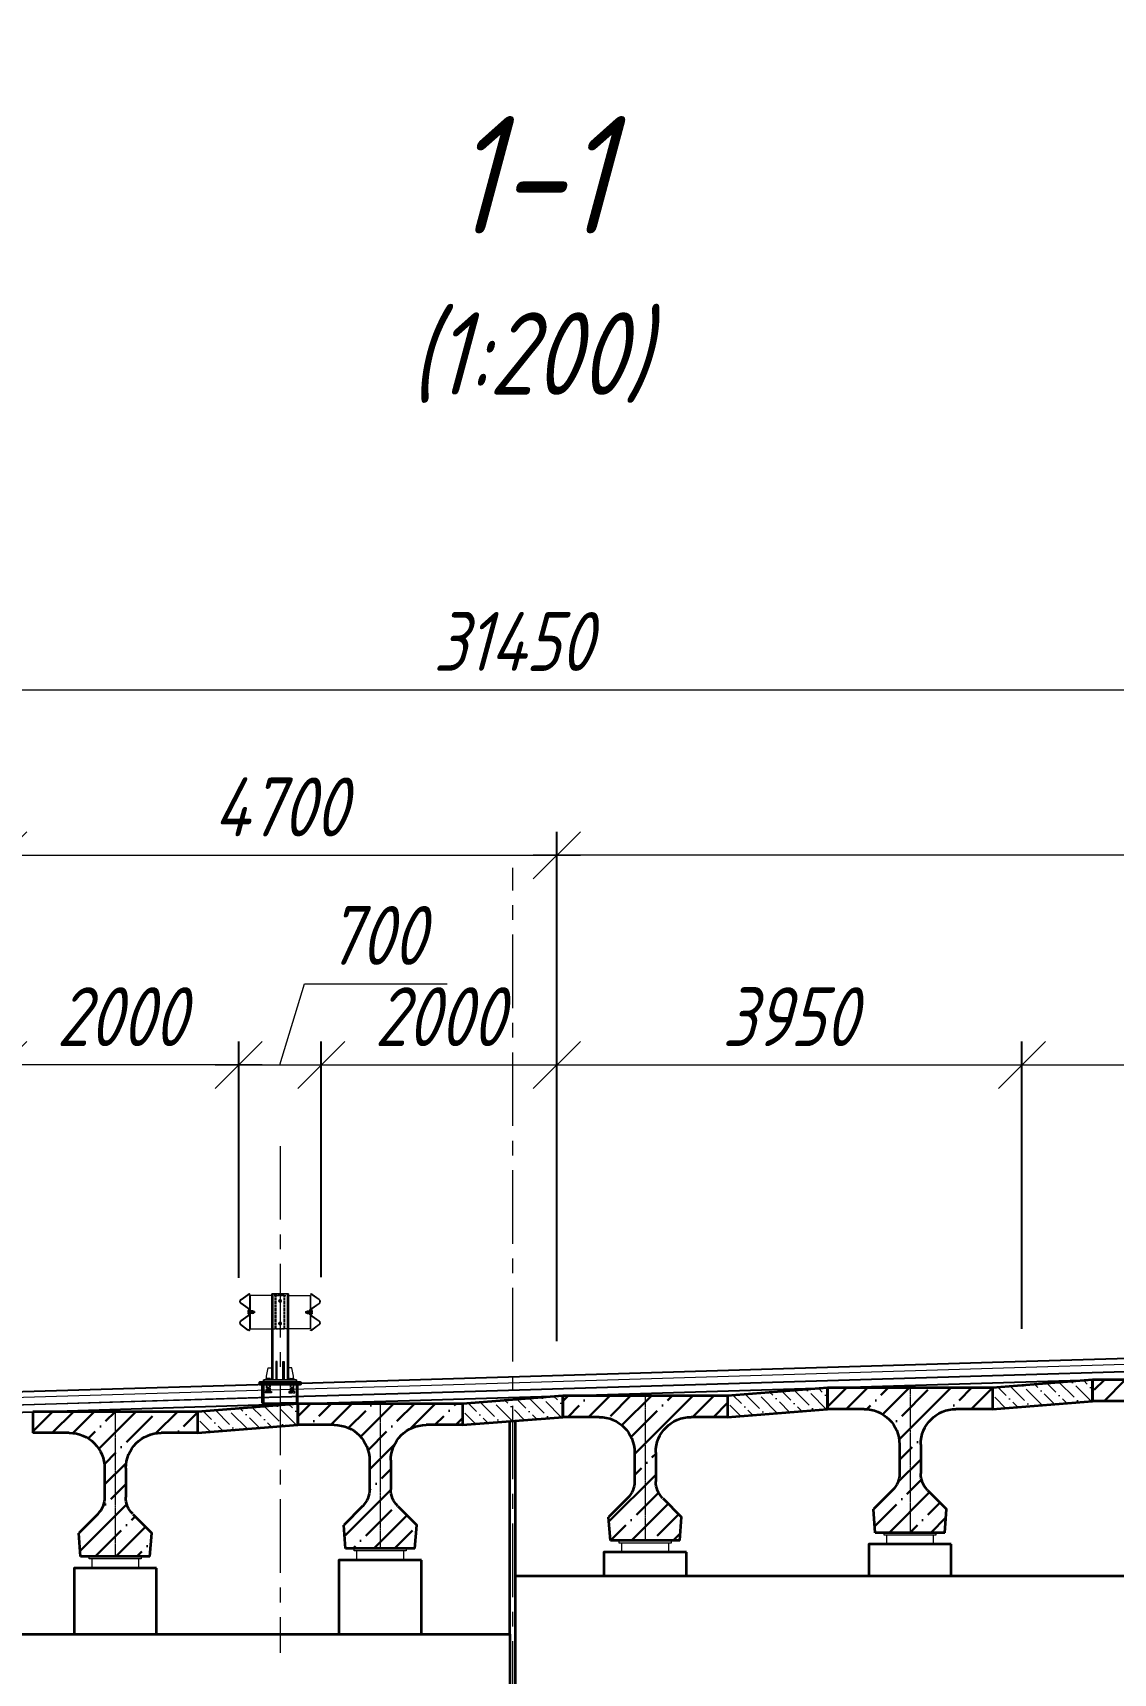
# Model space of a CAD drawing. Header units: millimetres. Extents: x 263685 to 14136308, y -2404013 to 2433772.
# Drawn here: x 7238861 to 7248036, y -53391 to -39461 of the extents above; entities that cross this region are included whole.
import ezdxf
from ezdxf import colors
from ezdxf.entities.mleader import LeaderData, LeaderLine
from ezdxf.math import Vec2, Vec3

# ---------------------------------------------------------------- set-up
doc = ezdxf.new("R2010")
doc.units = ezdxf.units.MM
for name, pattern in [('ACAD_ISO02W100', [15, 12, -3]), ('ACAD_ISO10W100', [18.5, 12, -3, 0.5, -3]), ('осевая', [2, 1.25, -0.25, 0.25, -0.25])]:
    doc.linetypes.add(name, pattern=pattern)
for name, color, linetype, lineweight in [('04_Невидимые', 3, 'Continuous', 13), ('1-Бетон', 106, 'Continuous', 35), ('1-Тонкая', 5, 'Continuous', 20), ('1-Штриховка', 8, 'Continuous', 9), ('ИС_Выноска', 3, 'Continuous', 18), ('ИС_Ось', 3, 'осевая', 18), ('ИС_Размер', 3, 'Continuous', 18), ('ИС_Текст заглавный', 1, 'Continuous', 35), ('ПП_сплошная', 7, 'Continuous', 30)]:
    doc.layers.add(name, color=color, linetype=linetype, lineweight=lineweight)
doc.layers.add('Красный поперечник', color=1, linetype='Continuous')
doc.styles.add('0', font='isocpeur.ttf', dxfattribs={"width": 0.8, "oblique": 15})
doc.styles.add('ISOCPEUR', font='isocpeur.ttf', dxfattribs={"width": 0.8, "oblique": 15, "height": 2.5})
doc.dimstyles.new('М200', dxfattribs={"dimscale": 200, "dimtxt": 2.5, "dimasz": 2, "dimexe": 1, "dimexo": 1, "dimgap": 0.8, "dimtad": 1, "dimdec": 0, "dimzin": 0, "dimdsep": 46, "dimtxsty": '0', "dimblk": 'OBLIQUE', "dimcen": 0.09, "dimdle": 1, "dimclrd": 256, "dimclre": 256, "dimclrt": 256, "dimadec": 4, "dimazin": 0, "dimtfac": 1, "dimtdec": 0, "dimtmove": 1, "dimatfit": 2, "dimfxl": 1, "dimtolj": 1, "dimtzin": 0, "dimlwd": -1, "dimarcsym": 0})

# ---------------------------------------------------------------- blocks, each defined once
blk = doc.blocks.new('Барьерка1')
at = {"lineweight": 15}
for p, q in [((1026, 1457), (1026, 727)), ((1034, 1457), (1034, 727)), ((1159, 727), (1159, 1457)), ((1166, 727), (1166, 1457)), ((1166, 1441), (1356, 1441)), ((1352, 1441), (1352, 1160)), ((1356, 1457), (1355, 1453)), ((1355, 1453), (1361, 1451)), ((1356, 1457), (1362, 1455)), ((1356, 1441), (1356, 1160)), ((1428, 1405), (1367, 1449)), ((1430, 1408), (1370, 1452)), ((1360, 1316), (1360, 1285)), ((1367, 1335), (1428, 1377)), ((1367, 1266), (1428, 1224)), ((1370, 1331), (1430, 1374)), ((1370, 1270), (1430, 1227)), ((1356, 1160), (1166, 1160)), ((1361, 1150), (1355, 1148)), ((1356, 1144), (1355, 1148)), ((1362, 1146), (1356, 1144)), ((1428, 1196), (1367, 1152)), ((1430, 1193), (1370, 1149)), ((980, 727), (980, 737)), ((1012, 737), (980, 737)), ((980, 727), (980, 737)), ((1006, 737), (980, 737)), ((996, 727), (980, 727)), ((1012, 727), (980, 727)), ((989, 727), (989, 737)), ((989, 727), (989, 737)), ((989, 727), (989, 737)), ((989, 727), (989, 737)), ((1003, 727), (1003, 737)), ((1003, 727), (1003, 737)), ((1003, 727), (1003, 737)), ((1003, 727), (1003, 737)), ((1003, 727), (1003, 737)), ((1003, 727), (1003, 737)), ((1003, 727), (1003, 737)), ((1003, 727), (1003, 737)), ((1003, 727), (1003, 737)), ((1003, 727), (1003, 737)), ((1010, 737), (1006, 737)), ((1012, 729), (1012, 737)), ((1012, 727), (1012, 735)), ((1012, 727), (1012, 735)), ((1012, 729), (1012, 735)), ((1012, 727), (1012, 735)), ((1012, 727), (1012, 735)), ((1180, 729), (1180, 737)), ((1180, 737), (1212, 737)), ((1180, 727), (1180, 735)), ((1180, 727), (1180, 735)), ((1180, 729), (1180, 735)), ((1180, 727), (1180, 735)), ((1180, 727), (1180, 735)), ((1180, 727), (1212, 727)), ((1182, 737), (1186, 737)), ((1186, 737), (1212, 737)), ((1189, 727), (1189, 737)), ((1189, 727), (1189, 737)), ((1189, 727), (1189, 737)), ((1189, 727), (1189, 737)), ((1189, 727), (1189, 737)), ((1189, 727), (1189, 737)), ((1189, 727), (1189, 737)), ((1189, 727), (1189, 737)), ((1189, 727), (1189, 737)), ((1189, 727), (1189, 737)), ((1196, 727), (1212, 727)), ((1203, 727), (1203, 737)), ((1203, 727), (1203, 737)), ((1203, 727), (1203, 737)), ((1203, 727), (1203, 737)), ((1212, 727), (1212, 737)), ((1212, 727), (1212, 737))]:
    blk.add_line(p, q, dxfattribs=at)
at = {"color": 3, "linetype": 'ACAD_ISO02W100', "lineweight": 15, "ltscale": 2}
for p, q in [((1063, 1441), (1166, 1441)), ((1063, 1160), (1063, 1441)), ((1138, 1160), (1138, 1441)), ((1166, 1160), (1063, 1160)), ((983, 707), (983, 687)), ((985, 707), (985, 687)), ((1007, 707), (1007, 687)), ((1009, 707), (1009, 687)), ((1183, 707), (1183, 687)), ((1185, 707), (1185, 687)), ((1207, 707), (1207, 687)), ((1209, 707), (1209, 687)), ((984, 687), (984, 627)), ((1008, 687), (1008, 627)), ((1184, 687), (1184, 627)), ((1208, 687), (1208, 627))]:
    blk.add_line(p, q, dxfattribs=at)
at = {"color": 7, "lineweight": 15}
for p, q in [((1313, 1306), (1313, 1295)), ((1313, 1306), (1325, 1306)), ((1313, 1295), (1325, 1295)), ((1325, 1311), (1325, 1290)), ((1326, 1313), (1333, 1313)), ((1326, 1288), (1333, 1288)), ((1334, 1311), (1334, 1290)), ((1334, 1311), (1334, 1290)), ((1335, 1313), (1350, 1313)), ((1335, 1313), (1340, 1313)), ((1335, 1288), (1350, 1288)), ((1335, 1288), (1340, 1288)), ((1339, 1306), (1350, 1306)), ((1339, 1295), (1350, 1295))]:
    blk.add_line(p, q, dxfattribs=at)
at = {"lineweight": 15, "ltscale": 5}
for p, q in [((1350, 1279), (1350, 1322)), ((1350, 1322), (1352, 1322)), ((1352, 1279), (1350, 1279)), ((1352, 1322), (1352, 1279))]:
    blk.add_line(p, q, dxfattribs=at)
at = {"linetype": 'ACAD_ISO10W100', "ltscale": 2.5}
for p, q in [((996, 713), (996, 615)), ((1196, 713), (1196, 615))]:
    blk.add_line(p, q, dxfattribs=at)
at = {"linetype": 'Continuous'}
for p, q in [((946, 527), (946, 687)), ((956, 687), (956, 527)), ((1237, 687), (1237, 527)), ((1246, 527), (1246, 687)), ((946, 527), (1096, 527)), ((1246, 527), (1096, 527))]:
    blk.add_line(p, q, dxfattribs=at)
at = {"lineweight": 15}
for points in [[(1167, 1457), (1026, 1457)], [(982, 727), (982, 757), (997, 827), (1027, 827)], [(1212, 727), (1212, 757), (1197, 827), (1167, 827)]]:
    blk.add_lwpolyline(points, dxfattribs=at)
at = {"color": 7, "lineweight": 15}
blk.add_lwpolyline([(1360, 1316), (1364, 1316, -0.414214), (1370, 1310), (1370, 1303), (1366, 1303), (1366, 1298), (1370, 1298), (1370, 1291, -0.414214), (1364, 1285), (1360, 1285), (1360, 1316)], format="xyb", dxfattribs=at)
at = {"lineweight": 15}
for points in [[(1071, 883), (1061, 883), (1061, 727), (1071, 727)], [(1121, 883), (1131, 883), (1131, 727), (1121, 727)], [(1236, 707), (956, 707), (956, 727), (1236, 727)]]:
    blk.add_lwpolyline(points, close=True, dxfattribs=at)
at = {"linetype": 'Continuous'}
for points in [[(1096, 707), (921, 707), (921, 687), (1096, 687)], [(1096, 707), (1271, 707), (1271, 687), (1096, 687)]]:
    blk.add_lwpolyline(points, dxfattribs=at)
blk.add_lwpolyline([(921, 687), (1271, 687), (1271, 707), (921, 707)], close=True, dxfattribs=at)
at = {"color": 3, "linetype": 'ACAD_ISO02W100', "lineweight": 15, "ltscale": 2}
for points in [[(971, 627), (1021, 627), (1021, 617), (971, 617)], [(982, 687), (1010, 687), (1010, 627), (982, 627)], [(1221, 627), (1171, 627), (1171, 617), (1221, 617)], [(1210, 687), (1182, 687), (1182, 627), (1210, 627)]]:
    blk.add_lwpolyline(points, close=True, dxfattribs=at)
at = {"lineweight": 15}
for centre in [(1096, 1396), (1096, 1205)]:
    blk.add_circle(centre, 10.9, dxfattribs=at)
for centre, radius, start, end in [((1358, 1436), 16, 53.8126, 78.6901), ((1358, 1436), 20, 53.8126, 78.6901), ((1419, 1391), 16, 302.4532, 57.5468), ((1419, 1391), 20, 302.4532, 57.5468), ((1380, 1315), 24, 122.4532, 180), ((1380, 1315), 20, 122.4532, 180), ((1358, 1165), 16, 281.3099, 306.1874), ((1358, 1165), 20, 281.3099, 306.1874), ((982, 735), 2, 90, 180), ((982, 729), 2, 180, 270), ((987, 735), 2, 0, 90), ((987, 729), 2, 270, 0), ((991, 735), 2, 90, 180), ((991, 729), 2, 180, 270), ((1001, 735), 2, 0, 90), ((1001, 729), 2, 270, 0), ((1005, 735), 2, 90, 180), ((1005, 729), 2, 180, 270), ((1010, 735), 2, 359.9996, 90), ((1010, 729), 2, 270, 0), ((1182, 735), 2, 90, 180.0004), ((1182, 729), 2, 180, 270), ((1187, 735), 2, 0, 90), ((1187, 729), 2, 270, 0), ((1191, 735), 2, 90, 180), ((1191, 729), 2, 180, 270), ((1201, 735), 2, 0, 90), ((1201, 729), 2, 270, 0), ((1205, 735), 2, 90, 180), ((1205, 729), 2, 180, 270), ((1210, 735), 2, 0, 90), ((1210, 729), 2, 270, 0)]:
    blk.add_arc(centre, radius, start, end, dxfattribs=at)
at = {"lineweight": 15, "ltscale": 0.2}
for centre, radius, start, end in [((1380, 1286), 24, 180, 237.5468), ((1380, 1286), 20, 180, 237.5468), ((1419, 1210), 16, 302.4532, 57.5468), ((1419, 1210), 20, 302.4532, 57.5468)]:
    blk.add_arc(centre, radius, start, end, dxfattribs=at)
at = {"color": 7, "lineweight": 15}
for centre, major_axis, start_param, end_param in [((1329, 1310), (3.23, 3.23), 1.691386, 2.356194), ((1329, 1311), (-3.23, 3.23), 0.785398, 2.356194), ((1329, 1301), (3.23, 3.23), 0.785398, 2.356194), ((1329, 1300), (-3.23, 3.23), 0.785398, 2.356194), ((1329, 1290), (3.23, 3.23), 0.785398, 2.356194), ((1329, 1290), (-3.23, 3.23), 0.785398, 1.450207), ((1329, 1311), (3.23, 3.23), 3.926991, 5.497787), ((1329, 1301), (-3.23, 3.23), 3.926991, 5.497787), ((1329, 1300), (3.23, 3.23), 3.926991, 5.497787), ((1329, 1290), (-3.23, 3.23), 3.926991, 5.497787), ((1329, 1310), (-3.23, 3.23), 3.926991, 4.5918), ((1329, 1290), (3.23, 3.23), 4.832978, 5.497787), ((1339, 1310), (3.23, 3.23), 1.691386, 2.356194), ((1339, 1311), (3.23, 3.23), 2.356194, 3.926991), ((1339, 1301), (-3.23, 3.23), -0.785398, 0.785398), ((1339, 1300), (3.23, 3.23), 2.356194, 3.926991), ((1339, 1290), (-3.23, 3.23), -0.785398, 0.785398), ((1339, 1290), (-3.23, 3.23), 0.785398, 1.450207)]:
    blk.add_ellipse(centre, major_axis=major_axis, ratio=1, start_param=start_param, end_param=end_param, dxfattribs=at)
blk = doc.blocks.new('_OBLIQUE')
at = {"color": 0, "linetype": 'ByBlock', "lineweight": -2}
blk.add_line((0.5, 0.5), (-0.5, -0.5), dxfattribs=at)
blk = doc.blocks.new('*D1003')
at = {"layer": 'Defpoints', "color": 0, "linetype": 'Continuous', "transparency": 16777216}
for p in [(7243311, -46445), (7243311, -50772), (7238611, -51013)]:
    blk.add_point(p, dxfattribs=at)
at = {"layer": 'ИС_Размер', "lineweight": -2, "transparency": 16777216}
for p, q in [((7238611, -50813), (7238611, -46245)), ((7243311, -50572), (7243311, -46245))]:
    blk.add_line(p, q, dxfattribs=at)
at = {"layer": 'ИС_Размер', "transparency": 16777216}
blk.add_line((7238411, -46445), (7243511, -46445), dxfattribs=at)
at = {"layer": 'ИС_Размер', "linetype": 'Continuous', "transparency": 16777216, "xscale": 400, "yscale": 400, "zscale": 400, "rotation": 180}
blk.add_blockref('_OBLIQUE', (7238611, -46445), dxfattribs=at)
at = {"layer": 'ИС_Размер', "linetype": 'Continuous', "transparency": 16777216, "xscale": 400, "yscale": 400, "zscale": 400}
blk.add_blockref('_OBLIQUE', (7243311, -46445), dxfattribs=at)
at = {"layer": 'ИС_Размер', "linetype": 'Continuous', "transparency": 16777216, "insert": (7240961, -46035), "char_height": 500, "attachment_point": 5, "style": '0'}
blk.add_mtext('\\A1;4700', dxfattribs=at)
blk = doc.blocks.new('*D1004')
at = {"layer": 'Defpoints', "color": 0, "transparency": 16777216}
for p in [(7243311, -48226), (7241311, -50229), (7243311, -50772)]:
    blk.add_point(p, dxfattribs=at)
at = {"layer": 'ИС_Размер', "lineweight": -2, "transparency": 16777216}
for p, q in [((7241311, -50029), (7241311, -48026)), ((7243311, -50572), (7243311, -48026))]:
    blk.add_line(p, q, dxfattribs=at)
at = {"layer": 'ИС_Размер', "transparency": 16777216}
blk.add_line((7241111, -48226), (7243511, -48226), dxfattribs=at)
at = {"layer": 'ИС_Размер', "transparency": 16777216, "xscale": 400, "yscale": 400, "zscale": 400, "rotation": 180}
blk.add_blockref('_OBLIQUE', (7241311, -48226), dxfattribs=at)
at = {"layer": 'ИС_Размер', "transparency": 16777216, "xscale": 400, "yscale": 400, "zscale": 400}
blk.add_blockref('_OBLIQUE', (7243311, -48226), dxfattribs=at)
at = {"layer": 'ИС_Размер', "transparency": 16777216, "insert": (7242311, -47816), "char_height": 500, "attachment_point": 5, "style": '0'}
blk.add_mtext('\\A1;2000', dxfattribs=at)
blk = doc.blocks.new('*D1005')
at = {"layer": 'Defpoints', "color": 0, "linetype": 'Continuous', "transparency": 16777216}
for p in [(7247261, -48226), (7247261, -50666), (7243311, -50772)]:
    blk.add_point(p, dxfattribs=at)
at = {"layer": 'ИС_Размер', "lineweight": -2, "transparency": 16777216}
for p, q in [((7243311, -50572), (7243311, -48026)), ((7247261, -50466), (7247261, -48026))]:
    blk.add_line(p, q, dxfattribs=at)
at = {"layer": 'ИС_Размер', "transparency": 16777216}
blk.add_line((7243111, -48226), (7247461, -48226), dxfattribs=at)
at = {"layer": 'ИС_Размер', "linetype": 'Continuous', "transparency": 16777216, "xscale": 400, "yscale": 400, "zscale": 400, "rotation": 180}
blk.add_blockref('_OBLIQUE', (7243311, -48226), dxfattribs=at)
at = {"layer": 'ИС_Размер', "linetype": 'Continuous', "transparency": 16777216, "xscale": 400, "yscale": 400, "zscale": 400}
blk.add_blockref('_OBLIQUE', (7247261, -48226), dxfattribs=at)
at = {"layer": 'ИС_Размер', "linetype": 'Continuous', "transparency": 16777216, "insert": (7245286, -47816), "char_height": 500, "attachment_point": 5, "style": '0'}
blk.add_mtext('\\A1;3950', dxfattribs=at)
blk = doc.blocks.new('*D1006')
at = {"layer": 'Defpoints', "color": 0, "linetype": 'Continuous', "transparency": 16777216}
for p in [(7251211, -48226), (7251211, -50542), (7247261, -50666)]:
    blk.add_point(p, dxfattribs=at)
at = {"layer": 'ИС_Размер', "lineweight": -2, "transparency": 16777216}
for p, q in [((7247261, -50466), (7247261, -48026)), ((7251211, -50342), (7251211, -48026))]:
    blk.add_line(p, q, dxfattribs=at)
at = {"layer": 'ИС_Размер', "transparency": 16777216}
blk.add_line((7247061, -48226), (7251411, -48226), dxfattribs=at)
at = {"layer": 'ИС_Размер', "linetype": 'Continuous', "transparency": 16777216, "xscale": 400, "yscale": 400, "zscale": 400, "rotation": 180}
blk.add_blockref('_OBLIQUE', (7247261, -48226), dxfattribs=at)
at = {"layer": 'ИС_Размер', "linetype": 'Continuous', "transparency": 16777216, "xscale": 400, "yscale": 400, "zscale": 400}
blk.add_blockref('_OBLIQUE', (7251211, -48226), dxfattribs=at)
at = {"layer": 'ИС_Размер', "linetype": 'Continuous', "transparency": 16777216, "insert": (7249236, -47816), "char_height": 500, "attachment_point": 5, "style": '0'}
blk.add_mtext('\\A1;3950', dxfattribs=at)
blk = doc.blocks.new('*D1011')
at = {"layer": 'Defpoints', "color": 0, "linetype": 'Continuous', "transparency": 16777216}
for p in [(7258661, -45040), (7227211, -50279), (7258661, -50380)]:
    blk.add_point(p, dxfattribs=at)
at = {"layer": 'ИС_Размер', "lineweight": -2, "transparency": 16777216}
for p, q in [((7227211, -50079), (7227211, -44840)), ((7258661, -50180), (7258661, -44840))]:
    blk.add_line(p, q, dxfattribs=at)
at = {"layer": 'ИС_Размер', "transparency": 16777216}
blk.add_line((7227011, -45040), (7258861, -45040), dxfattribs=at)
at = {"layer": 'ИС_Размер', "linetype": 'Continuous', "transparency": 16777216, "xscale": 400, "yscale": 400, "zscale": 400, "rotation": 180}
blk.add_blockref('_OBLIQUE', (7227211, -45040), dxfattribs=at)
at = {"layer": 'ИС_Размер', "linetype": 'Continuous', "transparency": 16777216, "xscale": 400, "yscale": 400, "zscale": 400}
blk.add_blockref('_OBLIQUE', (7258661, -45040), dxfattribs=at)
at = {"layer": 'ИС_Размер', "linetype": 'Continuous', "transparency": 16777216, "insert": (7242936, -44630), "char_height": 500, "attachment_point": 5, "style": '0'}
blk.add_mtext('\\A1;31450', dxfattribs=at)
blk = doc.blocks.new('*D1012')
at = {"layer": 'Defpoints', "color": 0, "linetype": 'Continuous', "transparency": 16777216}
for p in [(7243311, -46445), (7257161, -49783), (7243311, -50772)]:
    blk.add_point(p, dxfattribs=at)
at = {"layer": 'ИС_Размер', "lineweight": -2, "transparency": 16777216}
for p, q in [((7243311, -50572), (7243311, -46245)), ((7257161, -49583), (7257161, -46245))]:
    blk.add_line(p, q, dxfattribs=at)
at = {"layer": 'ИС_Размер', "transparency": 16777216}
blk.add_line((7257361, -46445), (7243111, -46445), dxfattribs=at)
at = {"layer": 'ИС_Размер', "linetype": 'Continuous', "transparency": 16777216, "xscale": 400, "yscale": 400, "zscale": 400, "rotation": 180}
blk.add_blockref('_OBLIQUE', (7243311, -46445), dxfattribs=at)
at = {"layer": 'ИС_Размер', "linetype": 'Continuous', "transparency": 16777216, "xscale": 400, "yscale": 400, "zscale": 400}
blk.add_blockref('_OBLIQUE', (7257161, -46445), dxfattribs=at)
at = {"layer": 'ИС_Размер', "linetype": 'Continuous', "transparency": 16777216, "insert": (7250236, -46035), "char_height": 500, "attachment_point": 5, "style": '0'}
blk.add_mtext('\\A1;13850', dxfattribs=at)
blk = doc.blocks.new('*D1013')
at = {"layer": 'Defpoints', "color": 0, "transparency": 16777216}
for p in [(7241311, -48226), (7240610, -50235), (7241311, -50229)]:
    blk.add_point(p, dxfattribs=at)
at = {"layer": 'ИС_Размер', "transparency": 16777216}
for p, q in [((7240960, -48226), (7241167, -47536)), ((7241167, -47536), (7242381, -47536)), ((7240410, -48226), (7241511, -48226))]:
    blk.add_line(p, q, dxfattribs=at)
at = {"layer": 'ИС_Размер', "lineweight": -2, "transparency": 16777216}
for p, q in [((7240610, -50035), (7240610, -48026)), ((7241311, -50029), (7241311, -48026))]:
    blk.add_line(p, q, dxfattribs=at)
at = {"layer": 'ИС_Размер', "transparency": 16777216, "xscale": 400, "yscale": 400, "zscale": 400, "rotation": 180}
blk.add_blockref('_OBLIQUE', (7240610, -48226), dxfattribs=at)
at = {"layer": 'ИС_Размер', "transparency": 16777216, "xscale": 400, "yscale": 400, "zscale": 400}
blk.add_blockref('_OBLIQUE', (7241311, -48226), dxfattribs=at)
at = {"layer": 'ИС_Размер', "transparency": 16777216, "insert": (7241774, -47126), "char_height": 500, "attachment_point": 5, "style": '0'}
blk.add_mtext('\\A1;700', dxfattribs=at)
blk = doc.blocks.new('*D1014')
at = {"layer": 'Defpoints', "color": 0, "transparency": 16777216}
for p in [(7238611, -48226), (7240610, -50235), (7238611, -51013)]:
    blk.add_point(p, dxfattribs=at)
at = {"layer": 'ИС_Размер', "lineweight": -2, "transparency": 16777216}
for p, q in [((7238611, -50813), (7238611, -48026)), ((7240610, -50035), (7240610, -48026))]:
    blk.add_line(p, q, dxfattribs=at)
at = {"layer": 'ИС_Размер', "transparency": 16777216}
blk.add_line((7240810, -48226), (7238411, -48226), dxfattribs=at)
at = {"layer": 'ИС_Размер', "transparency": 16777216, "xscale": 400, "yscale": 400, "zscale": 400, "rotation": 180}
blk.add_blockref('_OBLIQUE', (7238611, -48226), dxfattribs=at)
at = {"layer": 'ИС_Размер', "transparency": 16777216, "xscale": 400, "yscale": 400, "zscale": 400}
blk.add_blockref('_OBLIQUE', (7240610, -48226), dxfattribs=at)
at = {"layer": 'ИС_Размер', "transparency": 16777216, "insert": (7239610, -47816), "char_height": 500, "attachment_point": 5, "style": '0'}
blk.add_mtext('\\A1;2000', dxfattribs=at)
blk = doc.blocks.new('Б24 многофункц')
at = {"layer": 'ПП_сплошная', "ltscale": 100, "true_color": 0x808080}
h = blk.add_hatch(dxfattribs=at)
h.set_pattern_fill('ANSI35', color=8, scale=1000, angle=90, style=0)
h.set_pattern_definition([(135, (-1338186.6, -105300.83), (-176.776695, -176.776695), []), (135, (-1338186.6, -105124.05), (-176.776695, -176.776695), [312.5, -62.5, 0, -62.5])])
h.paths.add_polyline_path([(0, 0), (-700, 0), (-700, -180), (-390, -180, -0.414214), (-90, -480), (-90, -727, -0.198912), (-149, -869), (-310, -1030), (-295, -1230), (0, -1230)])
h.paths.add_polyline_path([(0, 0), (0, -1230), (295, -1230), (310, -1030), (149, -869, -0.198912), (90, -727), (90, -480, -0.414214), (390, -180), (700, -180), (700, 0)])
at = {"layer": '1-Бетон'}
for p, q in [((-700, 0), (700, 0)), ((-700, 0), (-700, -180)), ((700, 0), (700, -180)), ((-700, -180), (-390, -180)), ((390, -180), (700, -180)), ((-90, -480), (-90, -727)), ((90, -480), (90, -727)), ((-149, -869), (-310, -1030)), ((149, -869), (310, -1030)), ((-295, -1230), (-310, -1030)), ((295, -1230), (310, -1030)), ((-295, -1230), (295, -1230))]:
    blk.add_line(p, q, dxfattribs=at)
for centre, radius, start, end in [((-390, -480), 300, 0, 90), ((390, -480), 300, 90, 180), ((-290, -727), 200, 315, 0), ((290, -727), 200, 180, 225)]:
    blk.add_arc(centre, radius, start, end, dxfattribs=at)
at = {"layer": 'ИС_Ось', "ltscale": 10}
blk.add_lwpolyline([(0, 0), (0, -1230)], dxfattribs=at)

msp = doc.modelspace()

# ---------------------------------------------------------------- hatches: boundary and pattern name
at = {"layer": '1-Штриховка'}
h = msp.add_hatch(dxfattribs=at)
h.set_pattern_fill('ANSI36', color=256, scale=25, angle=90, style=0)
h.set_pattern_definition([(135, (1516288.444, -5303120.06), (-154.3481521, 42.0949506), [198.4375, -39.6875, 0, -39.6875])])
h.paths.add_polyline_path([(7245610.8096, -50967.9403), (7244760.8096, -51035.4403), (7244760.8096, -51215.4403), (7245610.8096, -51147.9403)])
h = msp.add_hatch(dxfattribs=at)
h.set_pattern_fill('ANSI36', color=256, scale=25, angle=90, style=0)
h.set_pattern_definition([(135, (1518538.444, -5303052.56), (-154.3481521, 42.0949506), [198.4375, -39.6875, 0, -39.6875])])
h.paths.add_polyline_path([(7247860.8096, -50900.4403), (7247010.8096, -50967.9403), (7247010.8096, -51147.9403), (7247860.8096, -51080.4403)])
h = msp.add_hatch(dxfattribs=at)
h.set_pattern_fill('ANSI36', color=256, scale=25, angle=90, style=0)
h.set_pattern_definition([(135, (1511788.444, -5303255.06), (-154.3481521, 42.0949506), [198.4375, -39.6875, 0, -39.6875])])
h.paths.add_polyline_path([(7241110.8096, -51102.9403), (7240260.8096, -51170.4403), (7240260.8096, -51350.4403), (7241110.8096, -51282.9403)])
h = msp.add_hatch(dxfattribs=at)
h.set_pattern_fill('ANSI36', color=256, scale=25, angle=90, style=0)
h.set_pattern_definition([(135, (1514038.444, -5303187.56), (-154.3481521, 42.0949506), [198.4375, -39.6875, 0, -39.6875])])
h.paths.add_polyline_path([(7243360.8096, -51035.4403), (7242510.8096, -51102.9403), (7242510.8096, -51282.9403), (7243360.8096, -51215.4403)])

# ---------------------------------------------------------------- linework, layer by layer
at = {"layer": '04_Невидимые'}
for points in [[(7246530.8096, -52217.9403), (7246090.8096, -52217.9403), (7246090.8096, -52197.9403), (7246530.8096, -52197.9403)], [(7242030.8096, -52352.9403), (7241590.8096, -52352.9403), (7241590.8096, -52332.9403), (7242030.8096, -52332.9403)], [(7244280.8096, -52285.4403), (7243840.8096, -52285.4403), (7243840.8096, -52265.4403), (7244280.8096, -52265.4403)], [(7239780.8096, -52420.4403), (7239340.8096, -52420.4403), (7239340.8096, -52400.4403), (7239780.8096, -52400.4403)]]:
    msp.add_lwpolyline(points, close=True, dxfattribs=at)
at = {"layer": '1-Бетон'}
for points in [[(7244760.8096, -51215.4403), (7245610.8096, -51147.9403), (7245610.8096, -50967.9403), (7244760.8096, -51035.4403)], [(7247010.8096, -51147.9403), (7247860.8096, -51080.4403), (7247860.8096, -50900.4403), (7247010.8096, -50967.9403)], [(7240260.8096, -51350.4403), (7241110.8096, -51282.9403), (7241110.8096, -51102.9403), (7240260.8096, -51170.4403)], [(7242510.8096, -51282.9403), (7243360.8096, -51215.4403), (7243360.8096, -51035.4403), (7242510.8096, -51102.9403)], [(7244410.8096, -52363.4403), (7243710.8096, -52363.4403), (7243710.8096, -52563.4403), (7244410.8096, -52563.4403)], [(7246660.8096, -52295.9403), (7245960.8096, -52295.9403), (7245960.8096, -52563.4403), (7246660.8096, -52563.4403)], [(7239910.8096, -52498.4403), (7239210.8096, -52498.4403), (7239210.8096, -53059.9505), (7239910.8096, -53059.9505)], [(7242160.8096, -52430.9403), (7241460.8096, -52430.9403), (7241460.8096, -53059.9505), (7242160.8096, -53059.9505)], [(7242960.7767, -52563.4403), (7258660.6615, -52563.4403), (7258660.6615, -53563.4403), (7242960.7767, -53563.4403)], [(7227210.6017, -53059.9505), (7242910.7767, -53059.9505), (7242910.7767, -54059.9505), (7227210.6017, -54059.9505)]]:
    msp.add_lwpolyline(points, close=True, dxfattribs=at)
for points in [[(7242910.7767, -53059.9505), (7242910.7767, -51251.0988)], [(7242960.7767, -52563.4403), (7242960.7767, -51247.1282)]]:
    msp.add_lwpolyline(points, dxfattribs=at)
at = {"layer": '1-Тонкая'}
for points in [[(7227460.6017, -51406.9505), (7229411.0042, -51328.9344), (7230161.0042, -51306.4344), (7234111.0042, -51187.9344), (7239061.0042, -51039.4344), (7240961.0042, -50982.4344), (7242061.0042, -50949.4344), (7247011.0042, -50800.9344), (7250961.0042, -50682.4344), (7254711.0042, -50569.9344), (7255461.0042, -50547.4344), (7258410.6616, -50458.9447)], [(7227460.6017, -51466.9505), (7229411.0042, -51388.9344), (7230161.0042, -51366.4344), (7234111.0042, -51247.9344), (7239061.0042, -51099.4344), (7240961.0042, -51042.4344), (7242061.0042, -51009.4344), (7247011.0042, -50860.9344), (7250961.0042, -50742.4344), (7254711.0042, -50629.9344), (7255461.0042, -50607.4344), (7258410.6616, -50518.9447)], [(7227460.6017, -51471.9505), (7229411.0042, -51393.9344), (7230161.0042, -51371.4344), (7234111.0042, -51252.9344), (7239061.0042, -51104.4344), (7240961.0042, -51047.4344), (7242061.0042, -51014.4344), (7247011.0042, -50865.9344), (7250961.0042, -50747.4344), (7254711.0042, -50634.9344), (7255461.0042, -50612.4344), (7258410.6616, -50523.9447)]]:
    msp.add_lwpolyline(points, dxfattribs=at)
at = {"layer": 'Defpoints', "color": 252, "true_color": 0x939598}
msp.add_lwpolyline([(7227460.6017, -51531.9505), (7229411.0042, -51453.9344), (7230161.0042, -51431.4344), (7234111.0042, -51312.9344), (7239061.0042, -51164.4344), (7240961.0042, -51107.4344), (7242061.0042, -51074.4344), (7247011.0042, -50925.9344), (7250961.0042, -50807.4344), (7254711.0042, -50694.9344), (7255461.0042, -50672.4344), (7258410.6616, -50583.9447)], dxfattribs=at)
at = {"layer": 'ИС_Ось', "ltscale": 500}
for points in [[(7242936.7767, -66744.112), (7242936.7767, -46553.342)], [(7240961.002, -48914.3666), (7240961.002, -53218.1436)]]:
    msp.add_lwpolyline(points, dxfattribs=at)
at = {"layer": 'ИС_Размер'}
for points in [[(7246510.8096, -52217.9403), (7246110.8096, -52217.9403), (7246110.8096, -52295.9403), (7246510.8096, -52295.9403), (7246510.8096, -52217.9403)], [(7242010.8096, -52352.9403), (7241610.8096, -52352.9403), (7241610.8096, -52430.9403), (7242010.8096, -52430.9403), (7242010.8096, -52352.9403)], [(7244260.8096, -52285.4403), (7243860.8096, -52285.4403), (7243860.8096, -52363.4403), (7244260.8096, -52363.4403), (7244260.8096, -52285.4403)], [(7239760.8096, -52420.4403), (7239360.8096, -52420.4403), (7239360.8096, -52498.4403), (7239760.8096, -52498.4403), (7239760.8096, -52420.4403)]]:
    msp.add_lwpolyline(points, dxfattribs=at)
at = {"layer": 'Красный поперечник'}
msp.add_lwpolyline([(7227460.6017, -51356.9505), (7229411.0042, -51278.9344), (7230161.0042, -51256.4344), (7234111.0042, -51137.9344), (7239061.0042, -50989.4344), (7240961.0042, -50932.4344), (7242061.0042, -50899.4344), (7247011.0042, -50750.9344), (7250961.0042, -50632.4344), (7254711.0042, -50519.9344), (7255461.0042, -50497.4344), (7258410.6616, -50408.9447)], dxfattribs=at)

# ---------------------------------------------------------------- block references
at = {"xscale": -1}
msp.add_blockref('Барьерка1', (7242057.5362, -51625.8461), dxfattribs=at)
msp.add_blockref('Барьерка1', (7239863.914, -51625.8461))
at = {"layer": 'ИС_Размер', "xscale": -1}
for p in [(7246310.8096, -50967.9403), (7248560.8096, -50900.4403), (7241810.8096, -51102.9403), (7244060.8096, -51035.4403), (7239560.8096, -51170.4403)]:
    msp.add_blockref('Б24 многофункц', p, dxfattribs=at)

# ---------------------------------------------------------------- texts
at = {"layer": 'ИС_Текст заглавный', "insert": (7243076.6278, -41386.1143), "char_height": 2000, "width": 4689.843741, "attachment_point": 5, "style": 'ISOCPEUR'}
msp.add_mtext('{\\H0.5x;1-1\\P\\H0.7x;(1:200)}', dxfattribs=at)

# ---------------------------------------------------------------- dimensions: what is measured, and where the dimension line sits
at = {"layer": 'ИС_Размер', "linetype": 'Continuous'}
for base, p1, p2, picture, middle in [((7258660.6615, -45039.5422), (7227210.9555, -50279.4233), (7258660.6615, -50380.4403), '*D1011', (7242935.8085, -44629.5422)), ((7243310.5996, -46445.0847), (7238610.5996, -51012.741), (7243310.5996, -50771.6979), '*D1003', (7240960.5996, -46035.0847)), ((7243310.5996, -46445.0847), (7257160.5996, -49782.9718), (7243310.5996, -50771.6979), '*D1012', (7250235.5996, -46035.0847)), ((7247260.5996, -48225.9144), (7243310.5996, -50771.6979), (7247260.5996, -50665.6409), '*D1005', (7245285.5996, -47815.9144)), ((7251210.5996, -48225.9144), (7247260.5996, -50665.6409), (7251210.5996, -50542.2415), '*D1006', (7249235.5996, -47815.9144))]:
    dim = msp.add_linear_dim(base=base, p1=p1, p2=p2, dimstyle='М200', dxfattribs=at)
    dim.commit()
    dim.dimension.update_dxf_attribs({"geometry": picture, "text_midpoint": middle})
at = {"layer": 'ИС_Размер'}
for base, p1, p2, picture, middle in [((7241310.5996, -48225.9144), (7240610.1972, -50234.6465), (7241310.5996, -50228.678), '*D1013', (7241327.3984, -47125.9144)), ((7243310.5996, -48225.9144), (7241310.5996, -50228.678), (7243310.5996, -50771.6979), '*D1004', (7242310.5996, -47815.9144))]:
    dim = msp.add_linear_dim(base=base, p1=p1, p2=p2, dimstyle='М200', dxfattribs=at)
    dim.commit()
    dim.dimension.update_dxf_attribs({"geometry": picture, "text_midpoint": middle})
dim = msp.add_linear_dim(base=(7238610.5996, -48225.9144), p1=(7240610.1972, -50234.6465), p2=(7238610.5996, -51012.741), angle=180, dimstyle='М200', dxfattribs=at)
dim.commit()
dim.dimension.update_dxf_attribs({"geometry": '*D1014', "text_midpoint": (7239610.3984, -47815.9144)})

# ---------------------------------------------------------------- leaders
at = {"layer": 'ИС_Выноска', "ltscale": 0.5}
ml = msp.add_multileader_mtext('Standard', dxfattribs=at)
ml.set_content('\\A1;Асфальтобетон ЩМА-16 по ГОСТ 58406.1 на ПБВ60 по ГОСТ 52056-2003                            -50мм\\PАсфальтобетон А22 Нт по ГОСТ 58406.2-2020 на БНД 50/70 по ГОСТ 33133-2020               -60мм\\PГидроизоляция Техноэластмост Б             -5 мм\\PВыравнивающий слой                      -min 30 мм', color=256, style='0')
ml.set_leader_properties(color=256, linetype='ByLayer', lineweight=-1)
ml.build(insert=Vec2(0, 0))
ml.multileader.update_dxf_attribs({"text_left_attachment_type": 6, "text_right_attachment_type": 6, "dogleg_length": 0.36, "arrow_head_size": 450, "scale": 75})
ctx = ml.context
ctx.base_point, ctx.scale, ctx.char_height, ctx.arrow_head_size, ctx.landing_gap_size, ctx.plane_origin, ctx.plane_x_axis, ctx.plane_y_axis = Vec3(7181878.6429, -40114.7595), 75, 500, 450, 18, Vec3(7181298.5354, -11089.3136), Vec3(1, 0.0000000247), Vec3(-0.0000000247, 1)
ctx.left_attachment, ctx.right_attachment = 6, 6
notes = []
notes.append((ctx, [(0, (1, 1, 0), (7181806.6429, -40114.7595), (1, 0.0000000247), 72, [(0, [(7181806.6429, -50597.4619)], 0, [])])]))
ctx.mtext.insert, ctx.mtext.text_direction, ctx.mtext.rotation, ctx.mtext.width, ctx.mtext.flow_direction = Vec3(7181896.6429, -39464.7595), Vec3(1, 0.0000000247), 0.0000000247, 14306.378366, 5
for ctx, leaders in notes:
    for number, flags, end, landing, length, lines in leaders:
        leader = LeaderData()
        leader.index, (leader.has_last_leader_line, leader.has_dogleg_vector, leader.attachment_direction) = number, flags
        leader.last_leader_point, leader.dogleg_vector, leader.dogleg_length = Vec3(end), Vec3(landing), length
        for number, points, colour, breaks in lines:
            line = LeaderLine()
            line.index, line.vertices, line.color, line.breaks = number, Vec3.list(points), colors.encode_raw_color(colour), breaks
            leader.lines.append(line)
        ctx.leaders.append(leader)

doc.saveas('drawing.dxf')
